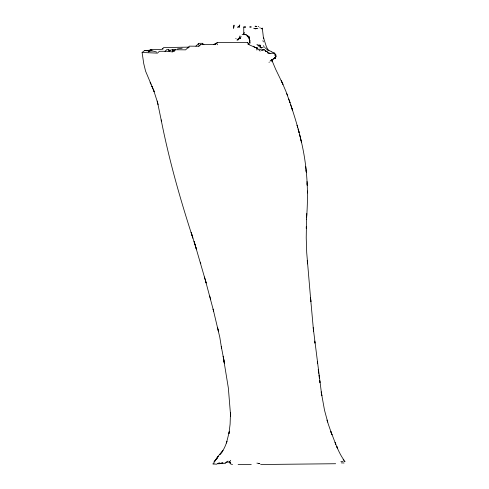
<?xml version="1.0" encoding="UTF-8"?>
<svg xmlns="http://www.w3.org/2000/svg" width="489" height="489" viewBox="0 0 489 489"><rect width="100%" height="100%" fill="white"/><g stroke="black" fill="none" stroke-linecap="round" stroke-linejoin="round"><path stroke-width="0.73" d="M243.754 27.029L245.631 27.029L243.754 27.029L243.754 34.536L246.126 34.688L243.754 34.536L244.304 32.384M271.419 60.074L273.761 58.778L275.637 57.011L275.637 54.597L275.961 56.822L275.637 54.597L274.353 53.124L271.884 52.036M249.384 41.999L249.408 38.686M306.524 219.072L306.23 237.77L306.719 252.764L310.857 301.609M306.224 228.442L306.279 226.572M264.384 49.799L262.037 50.343L262.073 49.487L264.384 49.799L266.26 51.614L267.067 51.602L268.137 53.429L274.622 53.228L275.344 55.049L275.998 55M144.359 50.734L142.097 52.47L157.489 53.136L159.359 51.284L166.773 51.278L172.391 51.895L172.489 49.646L175.643 49.585L173.43 50.611L176.242 49.756L185.618 49.854L187.495 48.001L189.231 47.213M306.524 219.121C307.856 201.541 307.893 183.852 305.668 166.339M306.603 217.195L306.701 215.374M306.701 215.325L306.805 213.497M198.632 44.872L198.748 43.325L202.495 43.301L203.901 44.688M272.434 61.638L272.611 59.762M217.434 44.768L217.501 44.028M217.911 463.694L219.164 463.761L219.427 462.698L216.572 464.195L213.846 464M239.213 27.176L239.781 24.951L238.901 26.779L239.213 27.176L238.65 26.247L237.63 27.323L238.43 26.816M230.625 460.314L229.176 462.686L230.417 462.961M172.391 51.895L172.489 49.646L170.166 50.245L166.865 49.548L164.989 51.424M237.153 40L239.28 38.154L240.478 38.179L241.059 36.302M262.232 28.154L261.939 29.059L261.841 28.386L262.232 28.154L262.373 28.582L263.461 38.075M200.343 45.061L200.618 44.352L215.625 44.401L217.501 42.525L247.507 42.519L249.604 44.976L257.55 48.484L260.13 51.119M240.001 35.905L239.103 38.13L240.478 38.179M220.356 463.425L222.391 463.639L222.923 462.429L219.164 463.761M216.871 458.664L217.501 457.57M225.099 463.23C226.615 462.178 228.87 461.567 230.625 462.417M217.012 457.973L214.084 461.922L213.748 463.988L212.739 463.896M238.1 39.951L239.28 38.154L240.007 38.27L237.037 40.049L238.131 39.016L240.007 38.27M217.195 457.759L214.512 461.72M217.177 457.716L214.084 461.922M170.166 50.245L169.322 51.504L168.326 49.578M187.972 48.001L189.365 46.149L198.748 46.223L199.812 45.446M225.9 462.716L226.645 461.763L228.07 461.115M217.562 457.227L218.332 456.249L217.305 457.783C218.332 454.727 221.841 453.462 222.978 450.418L219.616 454.672C223.241 451.096 225.411 446.2 226.933 441.384L226.438 443.022L229.286 431.775L228.944 433.596L230.105 424.122L230.484 412.777L230.521 416.524L230.508 414.648M198.748 43.325L195.93 46.155M198.748 46.223L200.618 44.352M247.966 44.438L249.39 43.05L249.8 40.611L249.463 38.863M148.815 50.777C153.081 48.503 158.57 50.532 163.112 48.943L162.507 48.808L163.736 47.561L188.742 47.133M270.014 61.18L271.884 59.634M257.214 47.726L256.811 48.056L256.835 50.074L257.55 48.484L257.214 47.726L255.203 47.574L253.443 46.198M274.384 57.757L275.637 57.928L275.032 58.399L274.512 58.197M271.022 60.324L271.884 59.744M213.748 44.395L217.501 42.525M275.637 57.928L273.174 59.102M225.172 463.107L222.391 463.639M149.75 51.241L148.161 51.889C150.863 50.336 154.017 51.119 156.7 52.109M177.379 48.949L182.195 48.179M268.974 62.299L269.305 62.25M256.829 28.503L254.983 28.772L257.88 28.496M272.679 59.817L271.572 60.098M344.439 461.518L345.063 461.469M274.463 55.098L275.344 55.049M340.876 461.671L343.156 461.585M263.027 47.549L260.637 47.592L261.389 48.032L260.637 47.708L260.637 45.697L259.696 44.762M150.05 50.245L144.677 50.495L147.372 50.85M335.65 463.725L260.637 464.519M249.384 26.987L251.254 26.968L250.325 26.981M149.982 50.019L152.116 50.006L150.013 49.994M238.131 464.544L251.254 464.532M172.489 51.553L174.365 51.583L172.489 49.646M341.279 462.875L344.054 462.991M242.098 34.481L243.491 34.53M255.447 26.272L255.007 26.241L256.798 26.375L256.126 26.327M258.76 26.522L258.18 26.473M256.884 463.107L259.867 463.59L258.467 463.407M253.632 28.234L255.888 28.729M274.023 53.044L274.353 53.124M265.276 47.904L267.257 49.701L268.229 49.976L266.474 46.999L263.54 37.836L263.828 38.735M232.501 464.544L230.625 463.957L229.365 461.977M259.323 49.151L262.037 50.343M261.841 28.386L262.373 28.582M271.884 51.828L268.137 50.086M267.355 52.097L270.014 53.387M235.735 38.307L236.126 38.503M267.067 51.602L265.411 50.764L266.26 51.614M259.769 27.745L260.405 28.117M267.257 49.701L268.907 50.697M245.631 34.542L248.809 37.586L250.215 43.087M331.444 433.193L331.988 434.788L330.735 431.322C334.916 441.488 338.101 452.453 344.806 461.268M249.384 40.116L250.111 40.942M247.507 42.519L248.944 44.389M247.379 35.862L249.109 38.325M343.156 459.434L343.675 460.394M247.66 35.281L248.809 37.586M281.157 80.41L282.966 84.334L275.576 69.077L272.44 61.559M142.097 52.47L143.735 63.619L145.569 71.119L154.249 91.791L151.883 86.119L152.684 87.989M150.074 82.219L151.052 84.291M238.65 26.247L238.901 26.779M281.97 82.115L285.967 91.486L290.02 102.684L288.742 99.004M215.337 43.772L215.625 44.401M263.522 45.624L264.329 47.5M153.613 90.178L157.574 102.525L161.181 119.964M286.78 93.613L287.373 95.19M262.893 40.63L263.357 41.877M204.433 277.025L206.187 283.015L195.111 244.928M331.426 433.144L328.156 423.743L324.507 410.179L321.206 391.903L321.854 395.65L321.53 393.773M289.39 100.862L292.508 110.208L290.662 104.554M291.896 108.362C298.7 129.072 304.421 150.312 306.285 172.104L306.108 170.276M161.504 121.535L161.181 119.946C169.518 162.366 181.566 203.87 195.105 244.897L194.09 241.566L196.346 249.017L195.771 247.141M192.232 235.894L191.156 232.434L192.972 238.204M205.582 280.992L213.669 311.297M297.605 127.061L297.092 125.233L297.618 127.109M209.702 296.034L210.704 299.739M157.195 101.064L158.088 104.762M299.623 134.554L300.063 136.266M300.063 136.315L301.456 142.054L301.028 140.233M213.669 311.352L213.125 309.158L219.805 337.331L221.609 348.578L221.266 346.622M218.125 329.83L218.552 331.658L217.593 327.581M249.115 36.32L249.488 37.94M223.1 356.243L223.84 359.88L221.285 346.548M223.461 358.052L228.369 388.15L230.508 414.599M224.127 361.854L224.427 363.682L223.852 359.977L224.121 361.805M321.524 393.724L313.186 327.63M318.736 373.37L318.223 369.354M319.421 378.675L318.95 374.977M313.602 331.707L310.558 297.911L310.704 299.739M310.711 299.788L310.876 301.664M307.385 262.19L307.532 263.907M307.226 260.319L307.379 262.141M307.037 181.529L307.22 185.276L307.141 183.454M202.495 43.301L202.507 44.658M234.011 25.208L233.626 28.191L234.011 25.208M260.203 45.728L256.884 44.523L260.533 47.604L260.203 45.728M337.453 448.144L336.701 446.316L337.453 448.144M335.766 444.134L335.13 442.569L335.766 444.134M327.642 421.946L327.086 420.075L327.612 421.897M200.747 263.644L200.319 262.19L200.747 263.669M298.645 130.808L298.131 128.968L299.152 132.733L298.645 130.808M319.947 382.429L319.678 380.601L319.947 382.429M317.563 363.73L317.306 361.854L317.544 363.682M314.916 343.009L314.696 341.181L314.916 343.009M272.128 61.742L272.049 59.872L272.128 61.742M307.465 192.874L307.385 191.003L307.434 192.825"/></g></svg>
